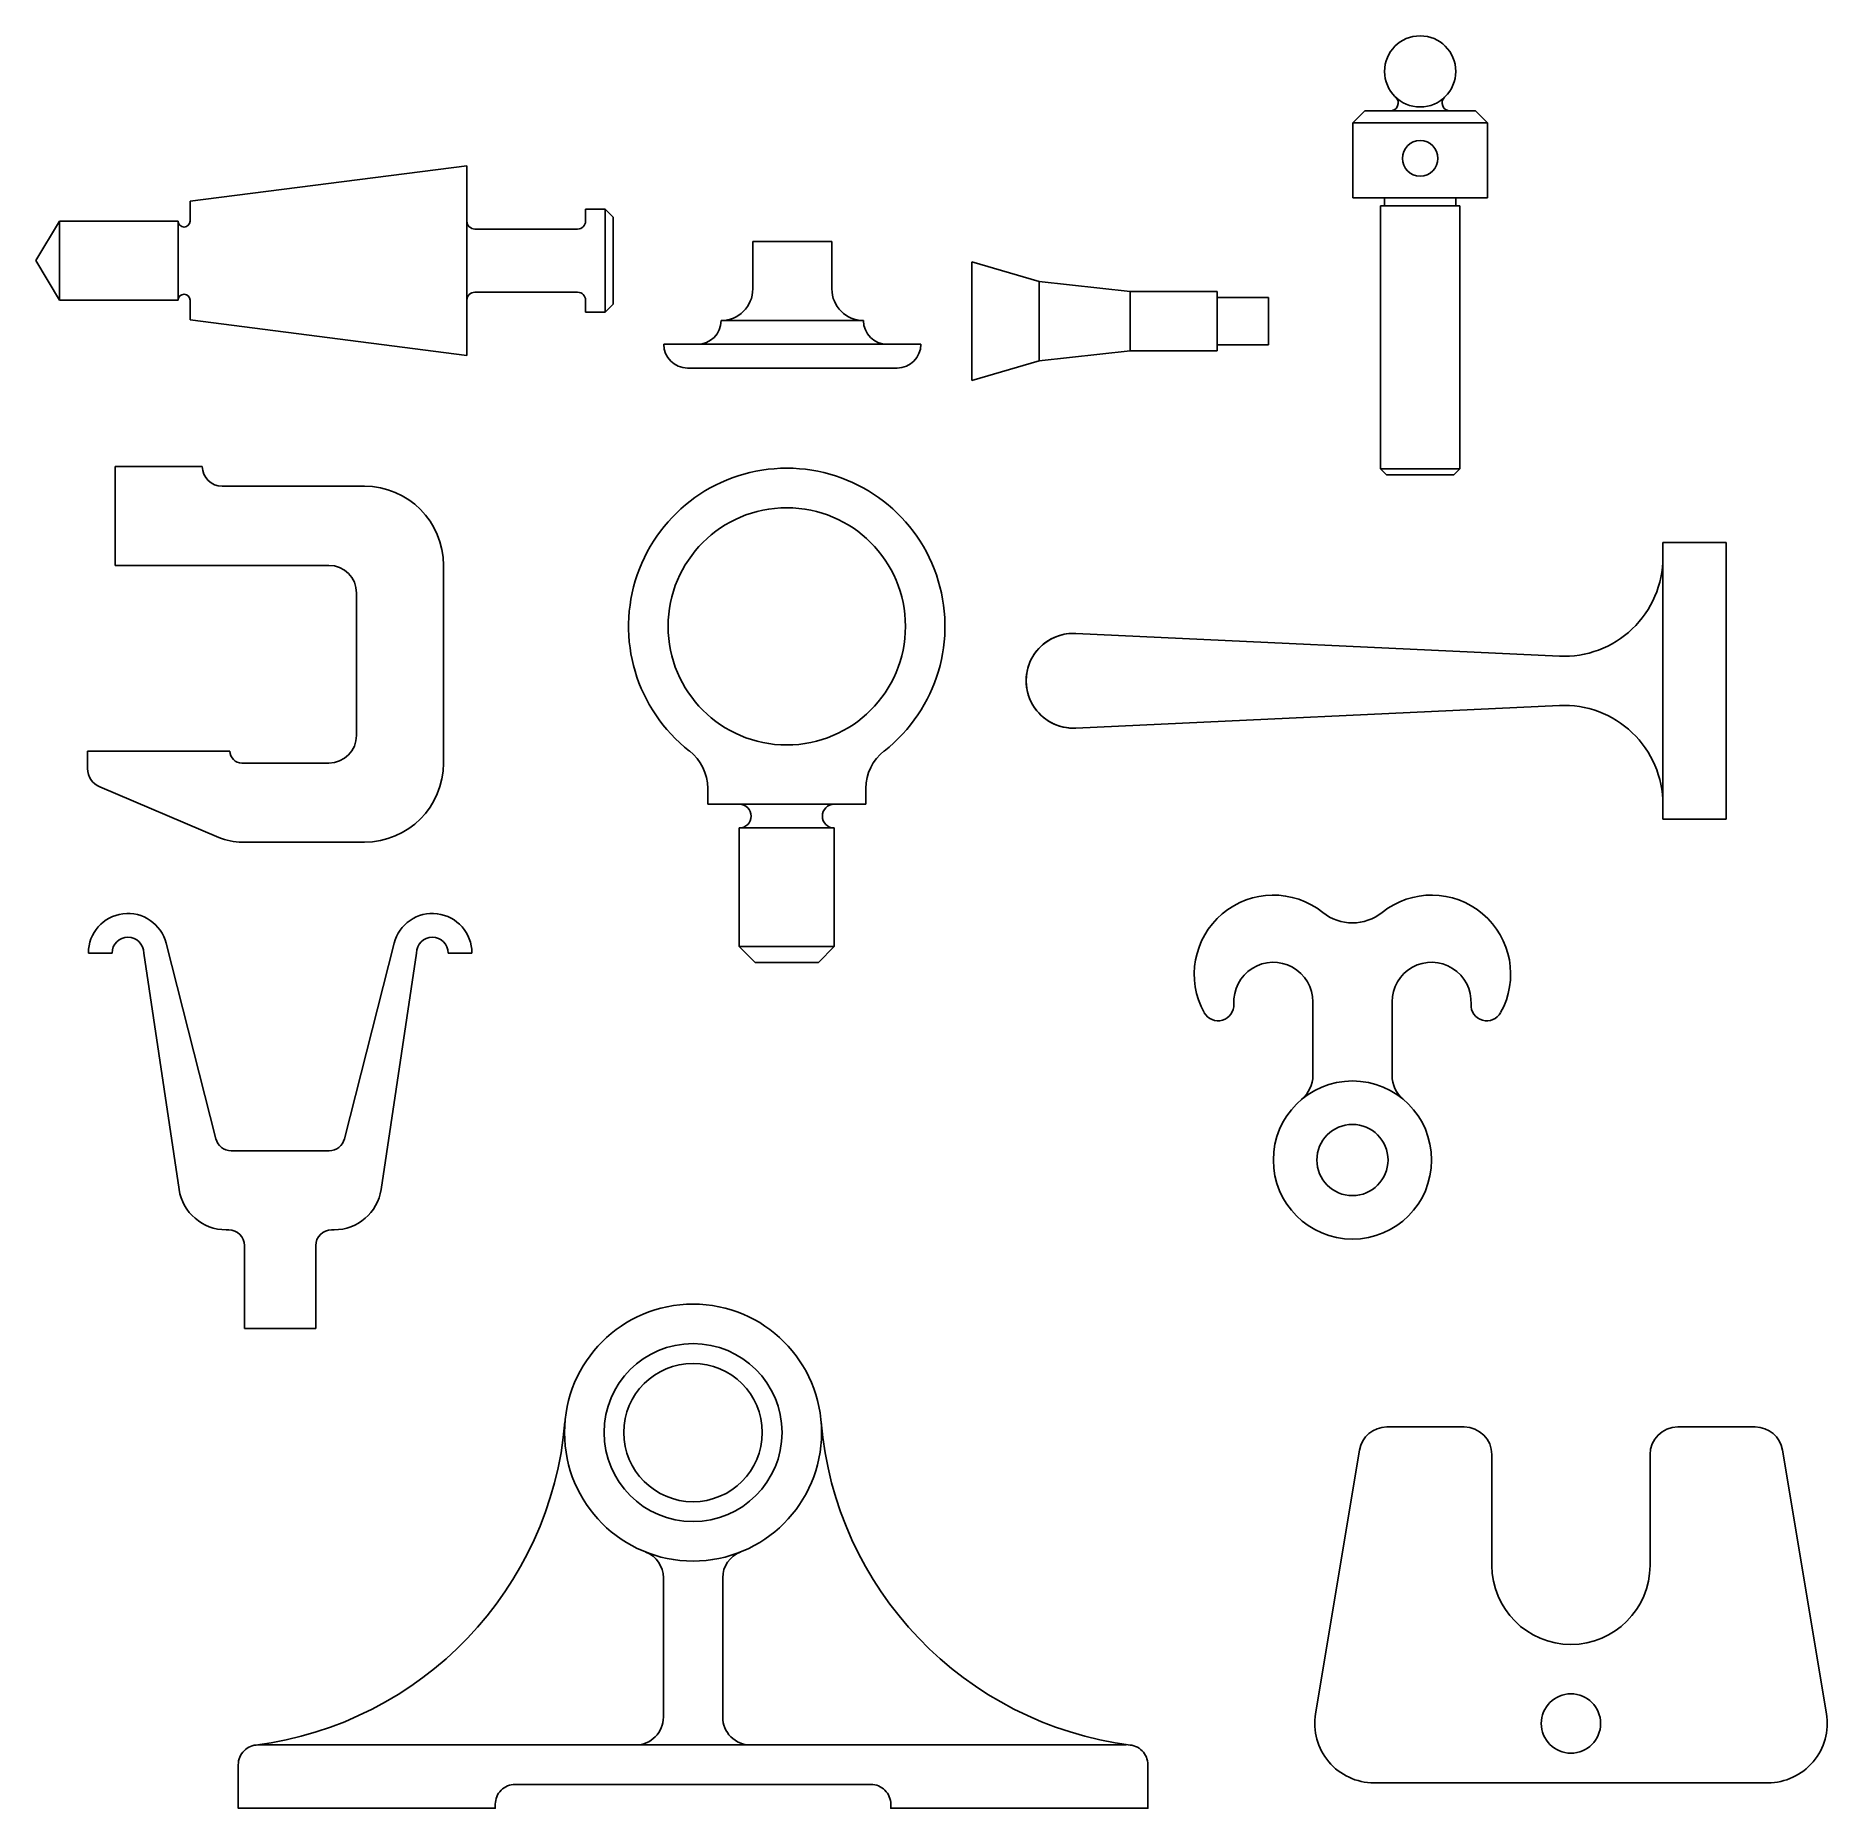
# Model space of a CAD drawing. Header units: millimetres. Extents: x 2150 to 4875, y 1032 to 2015.
# Drawn here: x 2149.9 to 2602.8, y 1032.3 to 1480.5 of the extents above; entities outside this region: 1.
import ezdxf

# ---------------------------------------------------------------- set-up
doc = ezdxf.new("R2010")
doc.units = ezdxf.units.MM

msp = doc.modelspace()

# ---------------------------------------------------------------- linework, layer by layer
for p, q in [((2482.92, 1458.52), (2485.92, 1461.52)), ((2513.92, 1461.52), (2485.92, 1461.52)), ((2516.92, 1458.52), (2513.92, 1461.52)), ((2482.92, 1439.52), (2482.92, 1458.52)), ((2482.92, 1458.52), (2516.92, 1458.52)), ((2516.92, 1439.52), (2516.92, 1458.52)), ((2258.87, 1447.66), (2188.87, 1438.66)), ((2258.87, 1447.66), (2258.87, 1433.66)), ((2258.87, 1447.66), (2258.87, 1423.66)), ((2188.87, 1438.66), (2188.87, 1433.66)), ((2288.87, 1433.66), (2288.87, 1436.66)), ((2288.87, 1436.66), (2293.87, 1436.66)), ((2293.87, 1436.66), (2295.87, 1434.66)), ((2293.87, 1436.66), (2293.87, 1421.66)), ((2490.92, 1439.52), (2482.92, 1439.52)), ((2489.92, 1371.02), (2489.92, 1437.52)), ((2489.92, 1437.52), (2509.92, 1437.52)), ((2490.92, 1437.52), (2490.92, 1439.52)), ((2508.92, 1439.52), (2490.92, 1439.52)), ((2508.92, 1437.52), (2508.92, 1439.52)), ((2508.92, 1439.52), (2516.92, 1439.52)), ((2509.92, 1371.02), (2509.92, 1437.52)), ((2149.87, 1423.66), (2155.87, 1433.66)), ((2155.87, 1433.66), (2185.87, 1433.66)), ((2155.87, 1433.66), (2155.87, 1423.66)), ((2185.87, 1433.66), (2185.87, 1425.16)), ((2260.87, 1431.66), (2286.87, 1431.66)), ((2295.87, 1434.66), (2295.87, 1421.66)), ((2341.16, 1428.5), (2331.16, 1428.5)), ((2331.16, 1428.5), (2331.16, 1416.5)), ((2341.16, 1428.5), (2351.16, 1428.5)), ((2351.16, 1428.5), (2351.16, 1416.5)), ((2149.87, 1423.66), (2155.87, 1413.66)), ((2155.87, 1413.66), (2155.87, 1423.66)), ((2185.87, 1422.16), (2185.87, 1425.16)), ((2258.87, 1399.66), (2258.87, 1423.66)), ((2293.87, 1410.66), (2293.87, 1425.66)), ((2295.87, 1412.66), (2295.87, 1425.66)), ((2386.58, 1423.35), (2403.58, 1418.35)), ((2386.58, 1423.35), (2386.58, 1393.35)), ((2185.87, 1413.66), (2185.87, 1422.16)), ((2403.58, 1418.35), (2426.58, 1415.85)), ((2403.58, 1398.35), (2403.58, 1418.35)), ((2155.87, 1413.66), (2185.87, 1413.66)), ((2188.87, 1408.66), (2188.87, 1413.66)), ((2258.87, 1399.66), (2258.87, 1413.66)), ((2260.87, 1415.66), (2286.87, 1415.66)), ((2288.87, 1413.66), (2288.87, 1410.66)), ((2426.58, 1415.85), (2448.58, 1415.85)), ((2426.58, 1415.85), (2426.58, 1400.85)), ((2448.58, 1415.85), (2448.58, 1414.35)), ((2461.58, 1414.35), (2448.58, 1414.35)), ((2448.58, 1402.35), (2448.58, 1414.35)), ((2461.58, 1414.35), (2461.58, 1402.35)), ((2288.87, 1410.66), (2293.87, 1410.66)), ((2293.87, 1410.66), (2295.87, 1412.66)), ((2258.87, 1399.66), (2188.87, 1408.66)), ((2323.16, 1408.5), (2323.16, 1408.5)), ((2323.16, 1408.5), (2323.16, 1408.5)), ((2323.16, 1408.5), (2359.16, 1408.5)), ((2359.16, 1408.5), (2359.16, 1408.5)), ((2359.16, 1408.5), (2359.16, 1408.5)), ((2317.16, 1402.5), (2308.66, 1402.5)), ((2308.66, 1402.5), (2308.66, 1402.5)), ((2308.66, 1402.5), (2373.66, 1402.5)), ((2365.16, 1402.5), (2373.66, 1402.5)), ((2373.66, 1402.5), (2373.66, 1402.5)), ((2403.58, 1398.35), (2426.58, 1400.85)), ((2426.58, 1400.85), (2448.58, 1400.85)), ((2461.58, 1402.35), (2448.58, 1402.35)), ((2448.58, 1400.85), (2448.58, 1402.35)), ((2314.66, 1396.5), (2367.66, 1396.5)), ((2386.58, 1393.35), (2403.58, 1398.35)), ((2169.97, 1371.6), (2191.97, 1371.6)), ((2169.97, 1371.6), (2169.97, 1346.6)), ((2191.97, 1371.6), (2191.97, 1371.6)), ((2491.42, 1369.52), (2489.92, 1371.02)), ((2509.92, 1371.02), (2489.92, 1371.02)), ((2499.92, 1369.52), (2491.42, 1369.52)), ((2499.92, 1369.52), (2508.42, 1369.52)), ((2508.42, 1369.52), (2509.92, 1371.02)), ((2196.97, 1366.6), (2232.97, 1366.6)), ((2577.29, 1352.4), (2561.29, 1352.4)), ((2561.29, 1352.4), (2561.29, 1282.4)), ((2577.29, 1282.4), (2577.29, 1352.4)), ((2169.97, 1346.6), (2223.97, 1346.6)), ((2252.97, 1346.6), (2252.97, 1296.6)), ((2230.97, 1339.6), (2230.97, 1321.6)), ((2535.12, 1323.63), (2412.86, 1329.38)), ((2230.97, 1321.6), (2230.97, 1303.6)), ((2535.12, 1311.16), (2412.86, 1305.41)), ((2162.97, 1299.6), (2198.97, 1299.6)), ((2198.97, 1299.6), (2198.97, 1299.6)), ((2223.97, 1296.6), (2201.97, 1296.6)), ((2319.76, 1286.17), (2319.76, 1290.19)), ((2359.76, 1286.17), (2359.76, 1290.19)), ((2339.76, 1286.17), (2319.76, 1286.17)), ((2339.76, 1286.17), (2359.76, 1286.17)), ((2561.29, 1282.4), (2577.29, 1282.4)), ((2327.76, 1250.17), (2327.76, 1280.17)), ((2351.76, 1280.17), (2327.76, 1280.17)), ((2351.76, 1250.17), (2351.76, 1280.17)), ((2232.97, 1276.6), (2202.02, 1276.6)), ((2195.38, 1201.56), (2182.84, 1251.01)), ((2227.91, 1201.56), (2240.46, 1251.01)), ((2163.15, 1248.55), (2169.15, 1248.55)), ((2177.15, 1248.55), (2186.12, 1188.77)), ((2237.18, 1188.77), (2246.15, 1248.55)), ((2254.15, 1248.55), (2260.15, 1248.55)), ((2331.76, 1246.17), (2327.76, 1250.17)), ((2351.76, 1250.17), (2327.76, 1250.17)), ((2339.76, 1246.17), (2331.76, 1246.17)), ((2339.76, 1246.17), (2347.76, 1246.17)), ((2347.76, 1246.17), (2351.76, 1250.17)), ((2472.8, 1236.2), (2472.8, 1217.65)), ((2492.8, 1236.2), (2492.8, 1217.65)), ((2202.65, 1198.55), (2199.26, 1198.55)), ((2202.65, 1198.55), (2224.04, 1198.55)), ((2198.65, 1178.55), (2197.98, 1178.55)), ((2198.65, 1178.55), (2198.65, 1178.55)), ((2224.65, 1178.55), (2225.32, 1178.55)), ((2202.65, 1153.55), (2202.65, 1174.55)), ((2202.65, 1174.55), (2202.65, 1174.55)), ((2220.65, 1153.55), (2220.65, 1174.55)), ((2202.65, 1153.55), (2220.65, 1153.55)), ((2491.48, 1128.69), (2511.05, 1128.69)), ((2584.62, 1128.69), (2565.05, 1128.69)), ((2473.46, 1056.16), (2484.57, 1122.84)), ((2518.05, 1121.69), (2518.05, 1093.69)), ((2558.05, 1121.69), (2558.05, 1093.69)), ((2602.63, 1056.16), (2591.52, 1122.84)), ((2330.56, 1048.27), (2425.54, 1048.27)), ((2201.06, 1043.27), (2201.06, 1043.27)), ((2488.25, 1038.69), (2587.84, 1038.69))]:
    msp.add_line(p, q)
at = {"color": 0}
for p, q in [((2162.97, 1295.19), (2162.97, 1299.6)), ((2196.16, 1277.79), (2166.02, 1290.59))]:
    msp.add_line(p, q, dxfattribs=at)
for points in [[(2304.13, 1097.04, -0.307945), (2308.56, 1090.53), (2308.56, 1087.77), (2308.56, 1055.27, -0.414214), (2301.56, 1048.27), (2330.56, 1048.27, -0.414214), (2323.56, 1055.27), (2323.56, 1087.77), (2323.56, 1090.53, -0.307945), (2327.99, 1097.04)], [(2301.56, 1048.27), (2206.06, 1048.27), (2206.06, 1048.27, 0.414214), (2201.06, 1043.27), (2201.06, 1032.27), (2266.06, 1032.27), (2266.06, 1033.27, -0.414214), (2271.06, 1038.27), (2361.06, 1038.27, -0.414214), (2366.06, 1033.27), (2366.06, 1032.27), (2431.06, 1032.27), (2431.06, 1043.27, 0.414214), (2426.06, 1048.27)]]:
    msp.add_lwpolyline(points, format="xyb")
for centre, radius in [((2499.92, 1471.52), 9), ((2499.92, 1449.52), 4.5), ((2339.76, 1331.17), 30), ((2482.8, 1196.2), 20), ((2482.8, 1196.2), 9), ((2316.06, 1127.27), 32.5), ((2316.06, 1127.27), 22.5), ((2316.06, 1127.27), 17.5), ((2538.05, 1053.69), 7.5)]:
    msp.add_circle(centre, radius)
for centre, radius, start, end in [((4865.71, 2006.55), 8.79, 345.7665, 178.0959), ((2492.37, 1463.52), 2, 270, 46.6582), ((2507.47, 1463.52), 2, 133.3418, 270), ((2187.37, 1433.66), 1.5, 180, 0), ((2260.87, 1433.66), 2, 180, 270), ((2286.87, 1433.66), 2, 270, 0), ((2187.37, 1413.66), 1.5, 0, 180), ((2260.87, 1413.66), 2, 90, 180), ((2286.87, 1413.66), 2, 0, 90), ((2323.16, 1416.5), 8, 270, 0), ((2359.16, 1416.5), 8, 180, 270), ((2317.16, 1408.5), 6, 270, 0), ((2365.16, 1408.5), 6, 180, 270), ((2314.66, 1402.5), 6, 180, 270), ((2367.66, 1402.5), 6, 270, 0), ((2196.97, 1371.6), 5, 180, 270), ((2339.76, 1331.17), 40, 307.9799, 232.0201), ((2232.97, 1346.6), 20, 0, 90), ((2223.97, 1339.6), 7, 0, 90), ((2536.29, 1348.6), 25, 267.3051, 0), ((2412.29, 1317.4), 12, 90, 270), ((2412.29, 1317.4), 12, 87.3051, 272.6949), ((2536.29, 1286.19), 25, 0, 92.6949), ((2223.97, 1303.6), 7, 270, 0), ((2201.97, 1299.6), 3, 180, 270), ((2232.97, 1296.6), 20, 270, 0), ((2307.76, 1290.19), 12, 360, 52.0201), ((2371.76, 1290.19), 12, 127.9799, 180), ((2327.76, 1283.17), 3, 270, 90), ((2351.76, 1283.17), 3, 90, 270), ((2202.02, 1291.6), 15, 247, 270), ((2462.8, 1243.2), 20, 51.3178, 209.1178), ((2502.8, 1243.2), 20, 330.8822, 128.6822), ((2173.15, 1248.55), 10, 14.2337, 180), ((2250.15, 1248.55), 10, 0, 165.7663), ((2482.8, 1268.18), 12, 231.3178, 308.6822), ((2173.15, 1248.55), 4, 0, 180), ((2250.15, 1248.55), 4, 0, 180), ((2462.8, 1236.2), 10, 0, 183.2173), ((2502.8, 1236.2), 10, 356.7827, 180), ((2448.82, 1235.41), 4, 209.1178, 3.2173), ((2516.78, 1235.41), 4, 176.7827, 330.8822), ((2464.8, 1217.65), 8, 310.0052, 0), ((2500.8, 1217.65), 8, 180, 229.9948), ((2199.26, 1202.55), 4, 194.2337, 270), ((2224.04, 1202.55), 4, 270, 345.7663), ((2197.98, 1190.55), 12, 188.5308, 270), ((2225.32, 1190.55), 12, 270, 351.4692), ((2198.65, 1174.55), 4, 0, 90), ((2224.65, 1174.55), 4, 90, 180), ((2193.99, 1137.5), 90, 277.3006, 355.2097), ((2438.13, 1137.5), 90, 184.7903, 262.6994), ((2491.48, 1121.69), 7, 90, 170.5377), ((2511.05, 1121.69), 7, 0, 90), ((2565.05, 1121.69), 7, 90, 180), ((2584.62, 1121.69), 7, 9.4623, 90), ((2538.05, 1093.69), 20, 180, 0), ((2488.25, 1053.69), 15, 170.5377, 270), ((2587.84, 1053.69), 15, 270, 9.4623)]:
    msp.add_arc(centre, radius, start, end)
msp.add_arc((2167.97, 1295.19), 5, 180, 247, dxfattribs=at)

doc.saveas('drawing.dxf')
